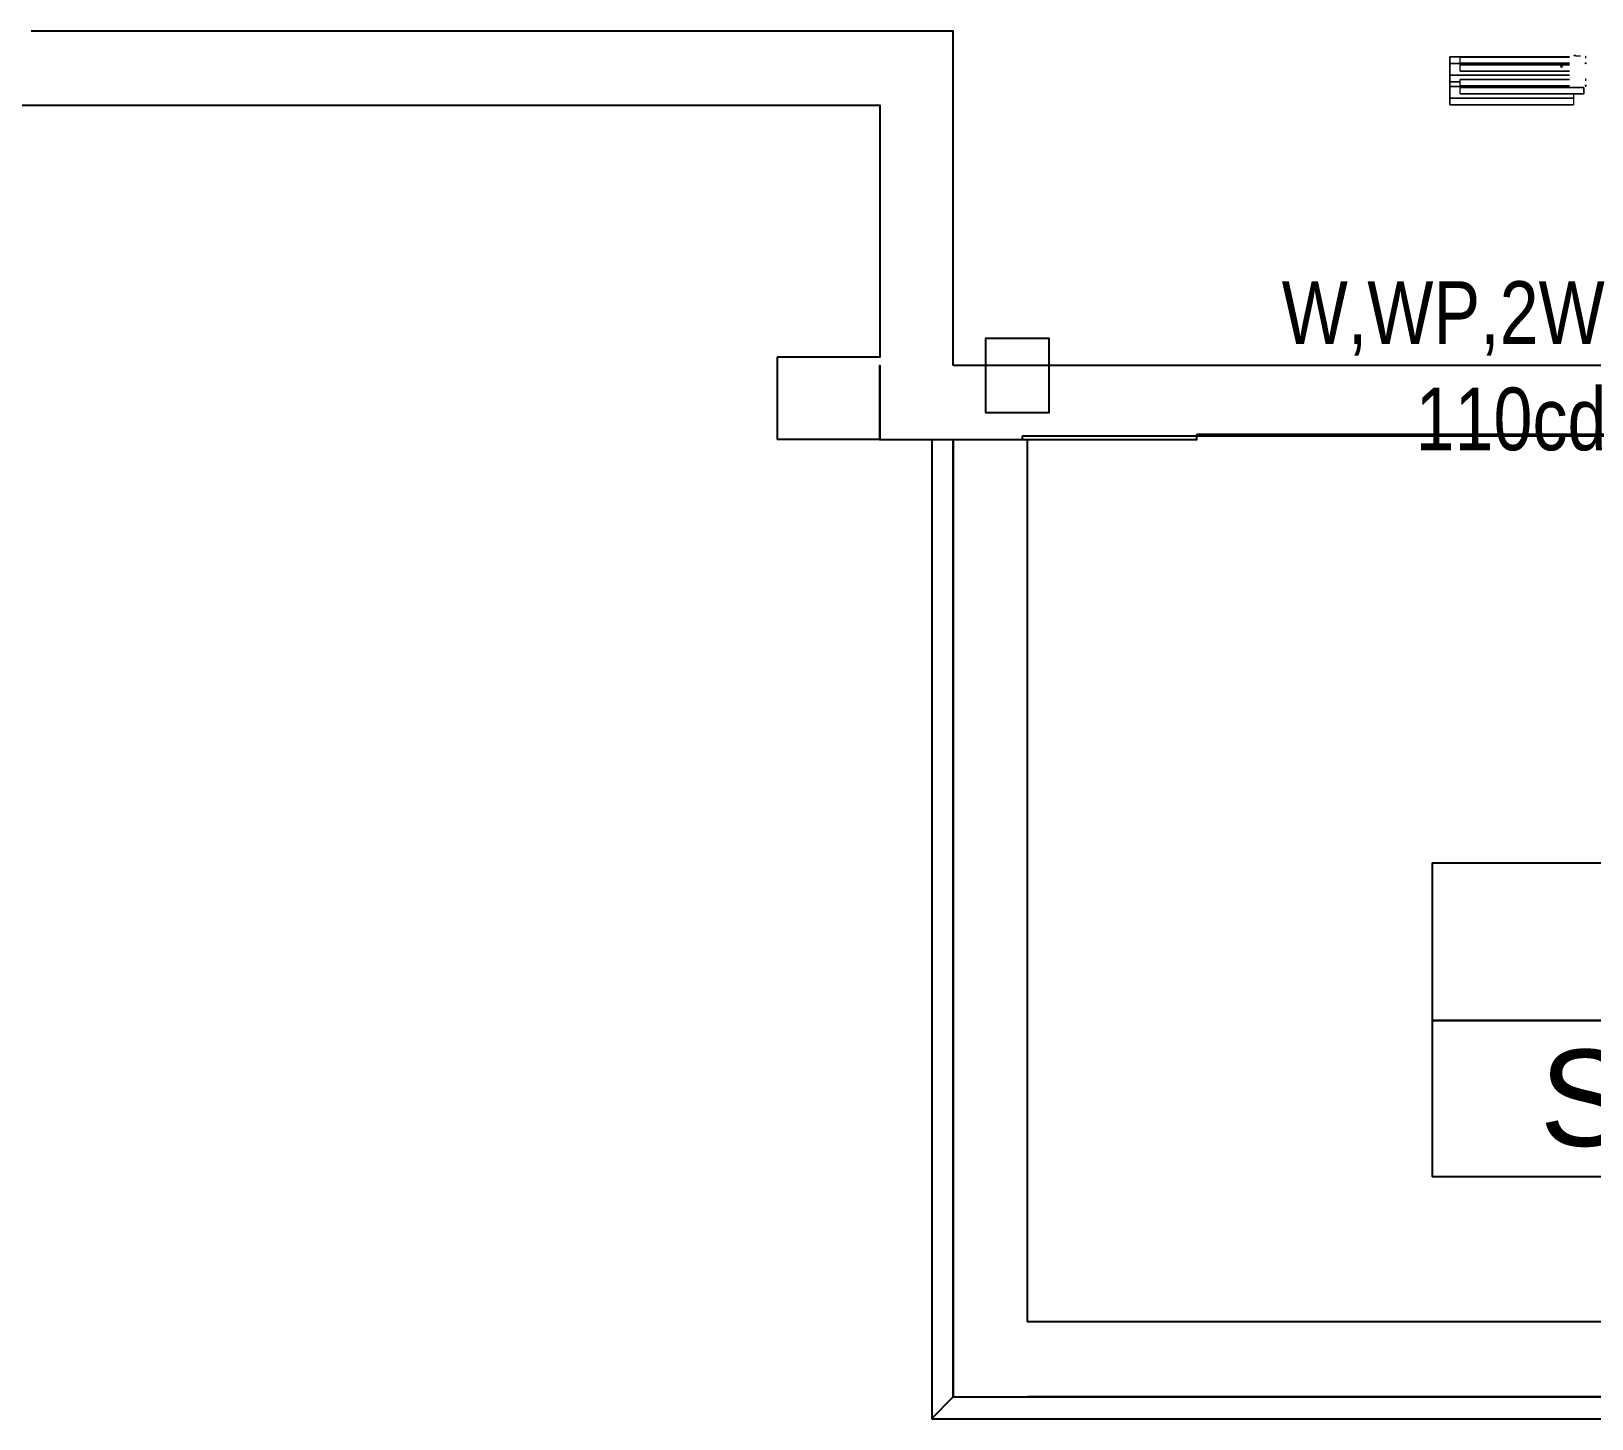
# Model space of a CAD drawing. Header units: inches. Extents: x 9349 to 17082, y 17684 to 25415.
# Drawn here: x 14552.8 to 14851.5, y 17684.2 to 17949.7 of the extents above; entities that cross this region are included whole.
import ezdxf
from ezdxf.enums import TextEntityAlignment as Align

# ---------------------------------------------------------------- set-up
doc = ezdxf.new("R2010")
doc.units = ezdxf.units.IN
doc.header["$LTSCALE"] = 0.25
doc.header["$MEASUREMENT"] = 0
doc.layers.add('BACKGROUND', color=8, linetype='Continuous')
doc.layers.add('SPEAKER STROBE', color=1, linetype='Continuous')
doc.layers.add('G-IMPT', color=8, linetype='Continuous', lineweight=9)
doc.styles.add('Arial', font='arial.ttf', dxfattribs={"width": 0.8})
doc.styles.add('PDF Arial', font='arial.ttf')

# ---------------------------------------------------------------- blocks, each defined once
blk = doc.blocks.new('WP 757-8A-RS70 WITH LKW-1')
at = {"layer": 'SPEAKER STROBE', "const_width": 1.3}
blk.add_lwpolyline([(-11.5, -11.68), (-11.5, 11.7), (11.89, 11.7), (11.89, -11.68)], close=True, dxfattribs=at)
at = {"layer": 'SPEAKER STROBE', "style": 'Arial', "width": 0.8}
blk.add_text('SV', height=12, dxfattribs=at).set_placement((0, 0), align=Align.MIDDLE)
for tag, p in [('Speaker_Circuit', (17.55, 11.32)), ('Visual_Circuit', (17.55, -9.02))]:
    blk.add_attdef(tag, text='', height=12, dxfattribs=at).set_placement(p, align=Align.MIDDLE_LEFT)
for tag, p in [('W-WP', (-16.88, 11.32)), ('110CD', (-16.56, -9.02)), ('2W', (-16.56, -29.36))]:
    blk.add_attdef(tag, text='', height=12, dxfattribs=at).set_placement(p, align=Align.MIDDLE_RIGHT)
blk = doc.blocks.new('SE_ENG_CNC Router - CNC_Router_dwg_Group_118-13023990-FA-LEVEL 2-AREA C')
at = {"layer": 'G-IMPT'}
for p, q in [((-2.51, -2.71), (-2.49, -2.71)), ((-2.51, -2.71), (-2.51, -2.72)), ((-2.51, -2.9), (-2.51, -2.89)), ((-2.51, -2.9), (-2.5, -2.9)), ((-2.49, -2.89), (-2.5, -2.9)), ((-2.48, -2.72), (-2.49, -2.71)), ((-2.49, -2.9), (-2.49, -2.89)), ((-2.49, -2.89), (-2.49, -2.89)), ((-2.48, -2.9), (-2.49, -2.9)), ((-2.46, -2.72), (-2.48, -2.71)), ((-2.48, -2.71), (-2.48, -2.72)), ((-2.48, -2.71), (-2.48, -2.72)), ((-2.48, -2.71), (-2.48, -2.72)), ((-2.48, -2.72), (-2.48, -2.72)), ((-2.47, -2.9), (-2.48, -2.89)), ((-2.48, -2.89), (-2.48, -2.9)), ((-2.48, -2.89), (-2.48, -2.89)), ((-2.46, -2.9), (-2.47, -2.9)), ((-2.46, -2.71), (-2.45, -2.71)), ((-2.46, -2.71), (-2.46, -2.72)), ((-2.46, -2.72), (-2.46, -2.72)), ((-2.45, -2.89), (-2.46, -2.9)), ((-2.44, -2.72), (-2.45, -2.71)), ((-2.45, -2.9), (-2.45, -2.89)), ((-2.45, -2.89), (-2.45, -2.89)), ((-2.44, -2.9), (-2.45, -2.9)), ((-2.44, -2.71), (-2.44, -2.72)), ((-2.44, -2.71), (-2.44, -2.72)), ((-2.44, -2.71), (-2.42, -2.72)), ((-2.44, -2.71), (-2.44, -2.72)), ((-2.44, -2.72), (-2.44, -2.72)), ((-2.43, -2.9), (-2.44, -2.89)), ((-2.43, -2.89), (-2.44, -2.89)), ((-2.43, -2.89), (-2.44, -2.9)), ((-2.43, -2.72), (-2.42, -2.71)), ((-2.43, -2.72), (-2.42, -2.72)), ((-2.43, -2.9), (-2.41, -2.89)), ((-2.43, -2.9), (-2.43, -2.9)), ((-2.42, -2.71), (-2.42, -2.71)), ((-2.42, -2.71), (-2.41, -2.72)), ((-2.41, -2.9), (-2.42, -2.89)), ((-2.41, -2.89), (-2.42, -2.89)), ((-2.41, -2.72), (-2.41, -2.72)), ((-2.41, -2.9), (-2.4, -2.89)), ((-2.41, -2.9), (-2.41, -2.9)), ((-2.39, -2.72), (-2.4, -2.71)), ((-2.4, -2.71), (-2.4, -2.71)), ((-2.39, -2.9), (-2.4, -2.89)), ((-2.4, -2.89), (-2.4, -2.89)), ((-2.38, -2.71), (-2.39, -2.72)), ((-2.39, -2.72), (-2.39, -2.72)), ((-2.37, -2.89), (-2.39, -2.9)), ((-2.39, -2.9), (-2.39, -2.9)), ((-2.38, -2.71), (-2.37, -2.72)), ((-2.38, -2.71), (-2.38, -2.71)), ((-2.37, -2.9), (-2.38, -2.89)), ((-2.37, -2.89), (-2.38, -2.89)), ((-2.36, -2.71), (-2.37, -2.72)), ((-2.37, -2.72), (-2.37, -2.72)), ((-2.37, -2.9), (-2.37, -2.9)), ((-2.35, -2.72), (-2.36, -2.71)), ((-2.36, -2.71), (-2.36, -2.71)), ((-2.35, -2.9), (-2.36, -2.89)), ((-2.35, -2.89), (-2.36, -2.89)), ((-2.34, -2.71), (-2.35, -2.72)), ((-2.35, -2.72), (-2.35, -2.72)), ((-2.35, -2.9), (-2.34, -2.89)), ((-2.35, -2.9), (-2.35, -2.9)), ((-2.34, -2.71), (-2.34, -2.71)), ((-2.34, -2.71), (-2.33, -2.72)), ((-2.33, -2.9), (-2.34, -2.89)), ((-2.34, -2.89), (-2.34, -2.89)), ((-2.32, -2.71), (-2.33, -2.72)), ((-2.33, -2.72), (-2.33, -2.72)), ((-2.32, -2.89), (-2.33, -2.9)), ((-2.33, -2.9), (-2.33, -2.9)), ((-2.31, -2.72), (-2.32, -2.71)), ((-2.32, -2.71), (-2.32, -2.71)), ((-2.31, -2.9), (-2.32, -2.89)), ((-2.32, -2.89), (-2.32, -2.89)), ((-2.31, -2.72), (-2.31, -2.72)), ((-2.31, -2.9), (-2.31, -2.9)), ((0.72, -2.81), (21.65, -2.81)), ((21.65, -2.81), (0.72, -2.81)), ((21.65, -4.31), (21.65, -2.81)), ((21.65, -4.31), (21.65, -2.81)), ((-2.04, -4.31), (-2.04, -3.1)), ((-2.04, -3.1), (-2.04, -4.31)), ((-2.04, -4.31), (21.65, -4.31)), ((21.65, -4.31), (-2.04, -4.31))]:
    blk.add_line(p, q, dxfattribs=at)
blk = doc.blocks.new('SE_ENG_CNC Router - CNC_Router_dwg_Group_118-V28-FA-LEVEL 2-AREA C')
at = {"layer": 'G-IMPT'}
for p, q in [((-2.51, -1.53), (-2.49, -1.53)), ((-2.51, -1.53), (-2.51, -1.54)), ((-2.51, -1.72), (-2.51, -1.71)), ((-2.51, -1.72), (-2.5, -1.72)), ((-2.49, -1.71), (-2.5, -1.72)), ((-2.48, -1.54), (-2.49, -1.53)), ((-2.49, -1.72), (-2.49, -1.71)), ((-2.49, -1.71), (-2.49, -1.71)), ((-2.48, -1.72), (-2.49, -1.72)), ((-2.46, -1.54), (-2.48, -1.53)), ((-2.48, -1.53), (-2.48, -1.54)), ((-2.48, -1.53), (-2.48, -1.54)), ((-2.48, -1.53), (-2.48, -1.54)), ((-2.48, -1.54), (-2.48, -1.54)), ((-2.47, -1.72), (-2.48, -1.71)), ((-2.48, -1.71), (-2.48, -1.72)), ((-2.48, -1.71), (-2.48, -1.71)), ((-2.46, -1.72), (-2.47, -1.72)), ((-2.46, -1.53), (-2.45, -1.53)), ((-2.46, -1.53), (-2.46, -1.54)), ((-2.46, -1.54), (-2.46, -1.54)), ((-2.45, -1.71), (-2.46, -1.72)), ((-2.44, -1.54), (-2.45, -1.53)), ((-2.45, -1.72), (-2.45, -1.71)), ((-2.45, -1.71), (-2.45, -1.71)), ((-2.44, -1.72), (-2.45, -1.72)), ((-2.44, -1.53), (-2.44, -1.54)), ((-2.44, -1.53), (-2.44, -1.54)), ((-2.44, -1.53), (-2.42, -1.54)), ((-2.44, -1.53), (-2.44, -1.54)), ((-2.44, -1.54), (-2.44, -1.54)), ((-2.43, -1.72), (-2.44, -1.71)), ((-2.43, -1.71), (-2.44, -1.71)), ((-2.43, -1.71), (-2.44, -1.72)), ((-2.43, -1.54), (-2.42, -1.53)), ((-2.43, -1.54), (-2.42, -1.54)), ((-2.43, -1.72), (-2.41, -1.71)), ((-2.43, -1.72), (-2.43, -1.72)), ((-2.42, -1.53), (-2.42, -1.53)), ((-2.42, -1.53), (-2.41, -1.54)), ((-2.41, -1.72), (-2.42, -1.71)), ((-2.41, -1.71), (-2.42, -1.71)), ((-2.41, -1.54), (-2.41, -1.54)), ((-2.41, -1.72), (-2.4, -1.71)), ((-2.41, -1.72), (-2.41, -1.72)), ((-2.39, -1.54), (-2.4, -1.53)), ((-2.4, -1.53), (-2.4, -1.53)), ((-2.39, -1.72), (-2.4, -1.71)), ((-2.4, -1.71), (-2.4, -1.71)), ((-2.38, -1.53), (-2.39, -1.54)), ((-2.39, -1.54), (-2.39, -1.54)), ((-2.37, -1.71), (-2.39, -1.72)), ((-2.39, -1.72), (-2.39, -1.72)), ((-2.38, -1.53), (-2.37, -1.54)), ((-2.38, -1.53), (-2.38, -1.53)), ((-2.37, -1.72), (-2.38, -1.71)), ((-2.37, -1.71), (-2.38, -1.71)), ((-2.36, -1.53), (-2.37, -1.54)), ((-2.37, -1.54), (-2.37, -1.54)), ((-2.37, -1.72), (-2.37, -1.72)), ((-2.35, -1.54), (-2.36, -1.53)), ((-2.36, -1.53), (-2.36, -1.53)), ((-2.35, -1.72), (-2.36, -1.71)), ((-2.35, -1.71), (-2.36, -1.71)), ((-2.34, -1.53), (-2.35, -1.54)), ((-2.35, -1.54), (-2.35, -1.54)), ((-2.35, -1.72), (-2.34, -1.71)), ((-2.35, -1.72), (-2.35, -1.72)), ((-2.34, -1.53), (-2.34, -1.53)), ((-2.34, -1.53), (-2.33, -1.54)), ((-2.33, -1.72), (-2.34, -1.71)), ((-2.34, -1.71), (-2.34, -1.71)), ((-2.32, -1.53), (-2.33, -1.54)), ((-2.33, -1.54), (-2.33, -1.54)), ((-2.32, -1.71), (-2.33, -1.72)), ((-2.33, -1.72), (-2.33, -1.72)), ((-2.31, -1.54), (-2.32, -1.53)), ((-2.32, -1.53), (-2.32, -1.53)), ((-2.31, -1.72), (-2.32, -1.71)), ((-2.32, -1.71), (-2.32, -1.71)), ((-2.31, -1.54), (-2.31, -1.54)), ((-2.31, -1.72), (-2.31, -1.72)), ((0.72, -1.62), (21.65, -1.62)), ((21.65, -1.62), (0.72, -1.62)), ((21.65, -3.12), (21.65, -1.62)), ((21.65, -3.12), (21.65, -1.62)), ((-2.04, -3.12), (21.65, -3.12)), ((21.65, -3.12), (-2.04, -3.12))]:
    blk.add_line(p, q, dxfattribs=at)
blk = doc.blocks.new('SE_ENG_CNC Router - CNC_Router_dwg_Group_118-V29-FA-LEVEL 2-AREA C')
at = {"layer": 'G-IMPT'}
for p, q in [((-2.51, 1.62), (-2.49, 1.62)), ((-2.51, 1.62), (-2.51, 1.61)), ((-2.51, 1.42), (-2.51, 1.44)), ((-2.51, 1.42), (-2.5, 1.42)), ((-2.49, 1.44), (-2.5, 1.42)), ((-2.48, 1.61), (-2.49, 1.62)), ((-2.48, 1.42), (-2.49, 1.44)), ((-2.49, 1.44), (-2.49, 1.44)), ((-2.47, 1.62), (-2.48, 1.61)), ((-2.47, 1.62), (-2.48, 1.61)), ((-2.47, 1.62), (-2.48, 1.61)), ((-2.48, 1.61), (-2.48, 1.61)), ((-2.47, 1.44), (-2.48, 1.42)), ((-2.48, 1.42), (-2.48, 1.42)), ((-2.46, 1.61), (-2.47, 1.62)), ((-2.46, 1.42), (-2.47, 1.44)), ((-2.47, 1.44), (-2.47, 1.44)), ((-2.45, 1.62), (-2.46, 1.61)), ((-2.46, 1.61), (-2.46, 1.61)), ((-2.45, 1.44), (-2.46, 1.42)), ((-2.46, 1.42), (-2.46, 1.42)), ((-2.44, 1.61), (-2.45, 1.62)), ((-2.45, 1.62), (-2.45, 1.62)), ((-2.44, 1.42), (-2.45, 1.44)), ((-2.45, 1.44), (-2.45, 1.44)), ((-2.43, 1.62), (-2.44, 1.61)), ((-2.43, 1.62), (-2.44, 1.61)), ((-2.43, 1.62), (-2.44, 1.61)), ((-2.44, 1.61), (-2.44, 1.61)), ((-2.43, 1.44), (-2.44, 1.42)), ((-2.44, 1.42), (-2.44, 1.42)), ((-2.43, 1.62), (-2.42, 1.61)), ((-2.42, 1.42), (-2.43, 1.44)), ((-2.43, 1.44), (-2.43, 1.44)), ((-2.42, 1.61), (-2.41, 1.62)), ((-2.42, 1.61), (-2.42, 1.61)), ((-2.42, 1.42), (-2.41, 1.44)), ((-2.42, 1.42), (-2.42, 1.42)), ((-2.41, 1.62), (-2.41, 1.62)), ((-2.41, 1.62), (-2.4, 1.61)), ((-2.41, 1.61), (-2.4, 1.61)), ((-2.4, 1.42), (-2.41, 1.44)), ((-2.41, 1.44), (-2.41, 1.44)), ((-2.38, 1.42), (-2.4, 1.44)), ((-2.4, 1.42), (-2.39, 1.44)), ((-2.4, 1.44), (-2.39, 1.44)), ((-2.4, 1.42), (-2.4, 1.42)), ((-2.37, 1.62), (-2.39, 1.61)), ((-2.38, 1.61), (-2.39, 1.62)), ((-2.39, 1.62), (-2.39, 1.62)), ((-2.38, 1.61), (-2.39, 1.61)), ((-2.37, 1.44), (-2.38, 1.42)), ((-2.38, 1.42), (-2.38, 1.42)), ((-2.35, 1.62), (-2.37, 1.61)), ((-2.37, 1.62), (-2.36, 1.61)), ((-2.37, 1.62), (-2.37, 1.62)), ((-2.37, 1.61), (-2.36, 1.61)), ((-2.36, 1.42), (-2.37, 1.44)), ((-2.37, 1.44), (-2.37, 1.44)), ((-2.36, 1.42), (-2.36, 1.42)), ((-2.34, 1.61), (-2.35, 1.62)), ((-2.35, 1.62), (-2.35, 1.62)), ((-2.35, 1.42), (-2.35, 1.44)), ((-2.35, 1.44), (-2.35, 1.44)), ((-2.35, 1.42), (-2.34, 1.42)), ((-2.33, 1.62), (-2.34, 1.61)), ((-2.34, 1.61), (-2.34, 1.61)), ((-2.34, 1.42), (-2.33, 1.44)), ((-2.32, 1.42), (-2.34, 1.44)), ((-2.33, 1.44), (-2.34, 1.44)), ((-2.33, 1.62), (-2.33, 1.62)), ((-2.33, 1.62), (-2.32, 1.61)), ((-2.31, 1.62), (-2.32, 1.61)), ((-2.32, 1.61), (-2.32, 1.61)), ((-2.31, 1.44), (-2.32, 1.42)), ((-2.32, 1.42), (-2.32, 1.42)), ((-2.3, 1.61), (-2.31, 1.62)), ((-2.31, 1.62), (-2.31, 1.62)), ((-2.3, 1.42), (-2.31, 1.44)), ((-2.31, 1.44), (-2.31, 1.44)), ((0.72, 1.52), (21.65, 1.52)), ((21.65, 1.52), (0.72, 1.52)), ((0.72, 0.02), (21.65, 0.02)), ((21.65, 0.02), (0.72, 0.02)), ((21.65, 0.02), (21.65, 1.52)), ((21.65, 0.02), (21.65, 1.52))]:
    blk.add_line(p, q, dxfattribs=at)
blk = doc.blocks.new('SE_ENG_CNC Router - CNC_Router_dwg_Group_118-V37-FA-LEVEL 2-AREA C')
at = {"layer": 'G-IMPT'}
for p, q in [((25.43, -1.97), (25.43, 1.19)), ((1.75, -1.1), (1.75, -1.97)), ((1.75, -1.1), (1.75, -1.97)), ((1.75, -1.97), (25.43, -1.97))]:
    blk.add_line(p, q, dxfattribs=at)
at = {"layer": 'G-IMPT', "flags": 128}
blk.add_lwpolyline([(25.43, 1.19), (25.43, -1.97), (1.75, -1.97)], dxfattribs=at)
blk = doc.blocks.new('SE_ENG_CNC Router - CNC_Router_dwg_Group_118-V38-FA-LEVEL 2-AREA C')
at = {"layer": 'G-IMPT'}
for p, q in [((23.49, 0.27), (25.43, 0.27)), ((25.43, 0.27), (23.49, 0.27)), ((25.43, -3.23), (25.43, 0.27)), ((1.75, -1.1), (1.75, -3.23)), ((1.75, -1.1), (1.75, -3.23)), ((1.75, -3.23), (25.43, -3.23))]:
    blk.add_line(p, q, dxfattribs=at)
at = {"layer": 'G-IMPT', "flags": 128}
blk.add_lwpolyline([(25.43, 0.27), (25.43, -3.23), (1.75, -3.23)], dxfattribs=at)
blk = doc.blocks.new('SE_ENG_CNC Router - CNC_Router_dwg_Group_7-V39-FA-LEVEL 2-AREA C')
for name in ['SE_ENG_CNC Router - CNC_Router_dwg_Group_118-V37-FA-LEVEL 2-AREA C', 'SE_ENG_CNC Router - CNC_Router_dwg_Group_118-V38-FA-LEVEL 2-AREA C']:
    blk.add_blockref(name, (0, 0))
blk = doc.blocks.new('SE_ENG_CNC Router - CNC_Router_dwg_Group_128-13024067-FA-LEVEL 2-AREA C')
at = {"layer": 'G-IMPT'}
for p, q in [((0, 0.06), (0, 0.07)), ((0, 0.06), (0.01, 0.07)), ((0, 0.07), (0.01, 0.07)), ((0, 0.05), (0, 0.04)), ((0, 0.05), (0, 0.04)), ((0, 0.04), (0, 0.04)), ((0, 0.04), (0, 0.03)), ((0, 0.04), (0, 0.04)), ((0, 0.04), (0, 0.03)), ((0, 0.04), (0, 0.03)), ((0, 0.03), (0.01, 0.02)), ((0, 0.03), (0, 0.03)), ((0, 0.03), (0.01, 0.02)), ((0, 0.03), (0, 0.03)), ((0.02, 0.09), (0.01, 0.08)), ((0.01, 0.02), (0.01, 0.02)), ((0.01, 0.02), (0.02, 0.01)), ((0.01, 0.02), (0.01, 0.02)), ((0.02, 0.01), (0.01, 0.02)), ((0.02, 0.01), (0.01, 0.01)), ((0.03, 0.1), (0.02, 0.09)), ((0.02, 0.09), (0.02, 0.09)), ((0.03, 0.09), (0.02, 0.09)), ((0.02, 0.01), (0.02, 0.01)), ((0.02, 0.01), (0.03, 0.01)), ((0.03, 0.09), (0.03, 0.1)), ((0.03, 0), (0.04, 0)), ((0.04, 0), (0.04, 0)), ((0.04, 0), (0.05, 0)), ((0.06, 0.1), (0.05, 0.1)), ((0.06, 0.1), (0.06, 0.1)), ((0.06, 0.1), (0.07, 0.09)), ((0.06, 0.1), (0.06, 0.1)), ((0.07, 0.09), (0.06, 0.1)), ((0.06, 0), (0.07, 0)), ((0.07, 0.09), (0.07, 0.1)), ((0.08, 0.09), (0.07, 0.1)), ((0.07, 0.09), (0.08, 0.09)), ((0.08, 0.09), (0.07, 0.09)), ((0.08, 0.01), (0.07, 0)), ((0.08, 0.09), (0.08, 0.09)), ((0.08, 0.08), (0.08, 0.09)), ((0.08, 0.08), (0.09, 0.08)), ((0.09, 0.02), (0.08, 0.01)), ((0.09, 0.08), (0.09, 0.07)), ((0.1, 0.07), (0.09, 0.08)), ((0.09, 0.07), (0.1, 0.07)), ((0.1, 0.07), (0.09, 0.07)), ((0.09, 0.02), (0.09, 0.02)), ((0.1, 0.07), (0.1, 0.06)), ((0.1, 0.06), (0.1, 0.05)), ((0.1, 0.04), (0.1, 0.03)), ((0.1, 0.04), (0.1, 0.04)), ((0.1, 0.04), (0.1, 0.04))]:
    blk.add_line(p, q, dxfattribs=at)
blk = doc.blocks.new('SE_ENG_CNC Router - CNC_Router_dwg_Group_148-13024068-FA-LEVEL 2-AREA C')
for p in [(0, 0), (0.218, 0)]:
    blk.add_blockref('SE_ENG_CNC Router - CNC_Router_dwg_Group_128-13024067-FA-LEVEL 2-AREA C', p)
blk = doc.blocks.new('SE_ENG_CNC Router - CNC_Router_dwg_Group_118-V41-FA-LEVEL 2-AREA C')
at = {"layer": 'G-IMPT'}
for p, q in [((2.56, 5.95), (25.44, 5.95)), ((25.44, 5.95), (2.56, 5.95)), ((25.44, 2.45), (25.44, 5.95)), ((2.56, 2.45), (25.44, 2.45))]:
    blk.add_line(p, q, dxfattribs=at)
at = {"layer": 'G-IMPT', "flags": 128}
blk.add_lwpolyline([(25.44, 5.95), (25.44, 2.45), (2.56, 2.45)], dxfattribs=at)
blk = doc.blocks.new('SE_ENG_CNC Router - CNC_Router_dwg_Group_118-V42-FA-LEVEL 2-AREA C')
at = {"layer": 'G-IMPT'}
for p, q in [((23.5, 4.69), (25.44, 4.69)), ((25.44, 4.69), (23.5, 4.69)), ((25.44, 1.19), (25.44, 4.69)), ((23.49, 1.19), (25.44, 1.19))]:
    blk.add_line(p, q, dxfattribs=at)
at = {"layer": 'G-IMPT', "flags": 128}
blk.add_lwpolyline([(25.44, 4.69), (25.44, 1.19), (23.49, 1.19)], dxfattribs=at)
blk = doc.blocks.new('SE_ENG_CNC Router - CNC_Router_dwg_Group_7-V43-FA-LEVEL 2-AREA C')
at = {"layer": 'G-IMPT'}
for p, q in [((0.49, 6.17), (0.45, 6.13)), ((0.49, 6.17), (0.45, 6.13)), ((1.36, 6.17), (0.49, 6.17)), ((1.36, 6.17), (0.49, 6.17)), ((1.4, 6.21), (1.36, 6.17)), ((1.36, 6.17), (1.4, 6.21)), ((1.4, 6.21), (1.67, 6.21)), ((1.67, 6.21), (1.4, 6.21)), ((1.67, 6.21), (1.75, 6.13)), ((1.67, 6.21), (1.75, 6.13))]:
    blk.add_line(p, q, dxfattribs=at)
for name in ['SE_ENG_CNC Router - CNC_Router_dwg_Group_118-V41-FA-LEVEL 2-AREA C', 'SE_ENG_CNC Router - CNC_Router_dwg_Group_118-V42-FA-LEVEL 2-AREA C']:
    blk.add_blockref(name, (0, 0))

msp = doc.modelspace()

# ---------------------------------------------------------------- linework, layer by layer
at = {"layer": 'BACKGROUND'}
for points in [[(14729.3, 17885.71), (14729.3, 17935.53), (14729.3, 17949.67), (14552.82, 17949.67)], [(14868.82, 17949.35), (14868.82, 17885.71), (14729.32, 17885.71)], [(14538.75, 17935.54), (14715.21, 17935.54), (14715.21, 17887.32), (14695.6, 17887.32)], [(14735.42, 17876.71), (14747.64, 17876.71), (14747.64, 17890.85), (14735.42, 17890.85)], [(14735.43, 17890.85), (14735.43, 17876.71)], [(14695.56, 17887.32), (14695.56, 17871.57)], [(14715.21, 17871.57), (14715.21, 17885.71), (14715.21, 17871.57), (14695.6, 17871.57)], [(14715.19, 17871.57), (14775.93, 17871.57), (14775.93, 17872.53), (14775.93, 17872.21)], [(14725.11, 17684.17), (14729.3, 17688.35), (14729.3, 17871.57), (14729.3, 17688.35)], [(14725.16, 17871.57), (14725.16, 17684.18)], [(14729.29, 17871.57), (14743.45, 17871.57), (14743.45, 17702.82)], [(14729.31, 17688.35), (15085.47, 17688.35), (15085.47, 17871.57)], [(15072.26, 17871.57), (15072.26, 17872.21), (14742.48, 17872.21)], [(14742.5, 17872.21), (14742.5, 17871.57)], [(14743.46, 17702.82), (15071.32, 17702.82), (15071.32, 17871.57)], [(15071.34, 17871.57), (15085.47, 17871.57), (15085.47, 17702.82), (15085.47, 17688.35), (14743.48, 17688.35)], [(14856.61, 17872.21), (14856.61, 17872.53), (14775.94, 17872.53), (14856.61, 17872.53), (14856.61, 17871.57)], [(14820.94, 17790.57), (14951.13, 17790.57), (14951.13, 17760.36), (14820.94, 17760.36), (14951.13, 17760.36), (14951.13, 17730.46), (14820.94, 17730.46)], [(14820.94, 17790.57), (14820.94, 17760.35), (14820.94, 17730.46)], [(14725.16, 17684.18), (15089.66, 17684.18), (15085.46, 17688.35)], [(14729.29, 17688.35), (14743.45, 17688.35)]]:
    msp.add_lwpolyline(points, dxfattribs=at)

# ---------------------------------------------------------------- block references
at = {"layer": 'BACKGROUND', "xscale": -1}
for name, p in [('SE_ENG_CNC Router - CNC_Router_dwg_Group_7-V43-FA-LEVEL 2-AREA C', (14849.76, 17938.82)), ('SE_ENG_CNC Router - CNC_Router_dwg_Group_118-V29-FA-LEVEL 2-AREA C', (14847.92, 17943.21)), ('SE_ENG_CNC Router - CNC_Router_dwg_Group_118-V29-FA-LEVEL 2-AREA C', (14847.92, 17942.03)), ('SE_ENG_CNC Router - CNC_Router_dwg_Group_7-V39-FA-LEVEL 2-AREA C', (14849.76, 17938.82)), ('SE_ENG_CNC Router - CNC_Router_dwg_Group_118-V28-FA-LEVEL 2-AREA C', (14847.92, 17942.03)), ('SE_ENG_CNC Router - CNC_Router_dwg_Group_118-13023990-FA-LEVEL 2-AREA C', (14847.92, 17942.03))]:
    msp.add_blockref(name, p, dxfattribs=at)
at = {"layer": 'BACKGROUND', "xscale": -1, "rotation": 270.0000000000001}
for p in [(14845.56, 17942.78), (14845.8, 17942.78)]:
    msp.add_blockref('SE_ENG_CNC Router - CNC_Router_dwg_Group_148-13024068-FA-LEVEL 2-AREA C', p, dxfattribs=at)
at = {"layer": 'SPEAKER STROBE'}
ref = msp.add_blockref('WP 757-8A-RS70 WITH LKW-1', (14870.85, 17884.52), dxfattribs=at)
ref.add_attrib('W-WP', 'W,WP,2W', dxfattribs={"height": 12, "style": 'Arial', "width": 0.8}).set_placement((14853.96, 17895.83), align=Align.MIDDLE_RIGHT)
ref.add_attrib('Speaker_Circuit', 'S15', dxfattribs={"height": 12, "style": 'Arial', "width": 0.8}).set_placement((14888.4, 17895.83), align=Align.MIDDLE_LEFT)
ref.add_attrib('Visual_Circuit', 'VX-X', dxfattribs={"height": 12, "style": 'Arial', "width": 0.8}).set_placement((14888.4, 17875.49), align=Align.MIDDLE_LEFT)
ref.add_attrib('15/75CD', '110cd', dxfattribs={"height": 12, "style": 'Arial', "width": 0.8}).set_placement((14854.29, 17875.49), align=Align.MIDDLE_RIGHT)

# ---------------------------------------------------------------- texts
at = {"layer": 'BACKGROUND', "insert": (14841.5, 17730.83), "char_height": 18.408, "attachment_point": 7, "style": 'PDF Arial'}
msp.add_mtext('Sign #---', dxfattribs=at)

doc.saveas('drawing.dxf')
